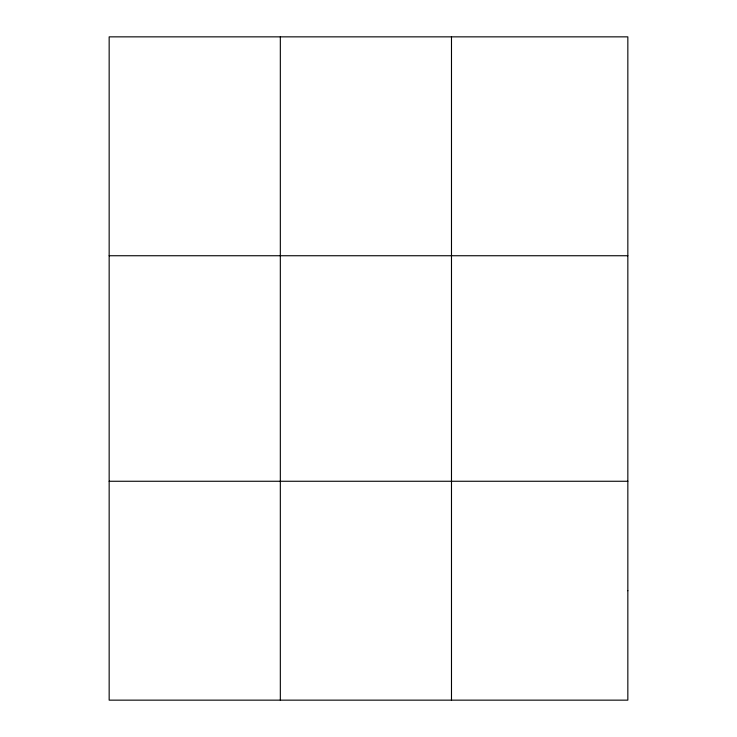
<?xml version="1.0" encoding="UTF-8"?>
<svg xmlns="http://www.w3.org/2000/svg" width="737" height="737" viewBox="0 0 737 737"><rect width="100%" height="100%" fill="white"/><g stroke="black" fill="none" stroke-linecap="round" stroke-linejoin="round"><path stroke-width="1.11" d="M280.327 700.15L280.327 36.85M451.486 700.15L451.486 36.85M109.159 255.739L627.841 255.739M109.159 481.261L627.841 481.261M627.841 590.706L627.841 700.15L109.159 700.15L109.159 36.85L627.841 36.85L627.841 590.706"/></g></svg>
